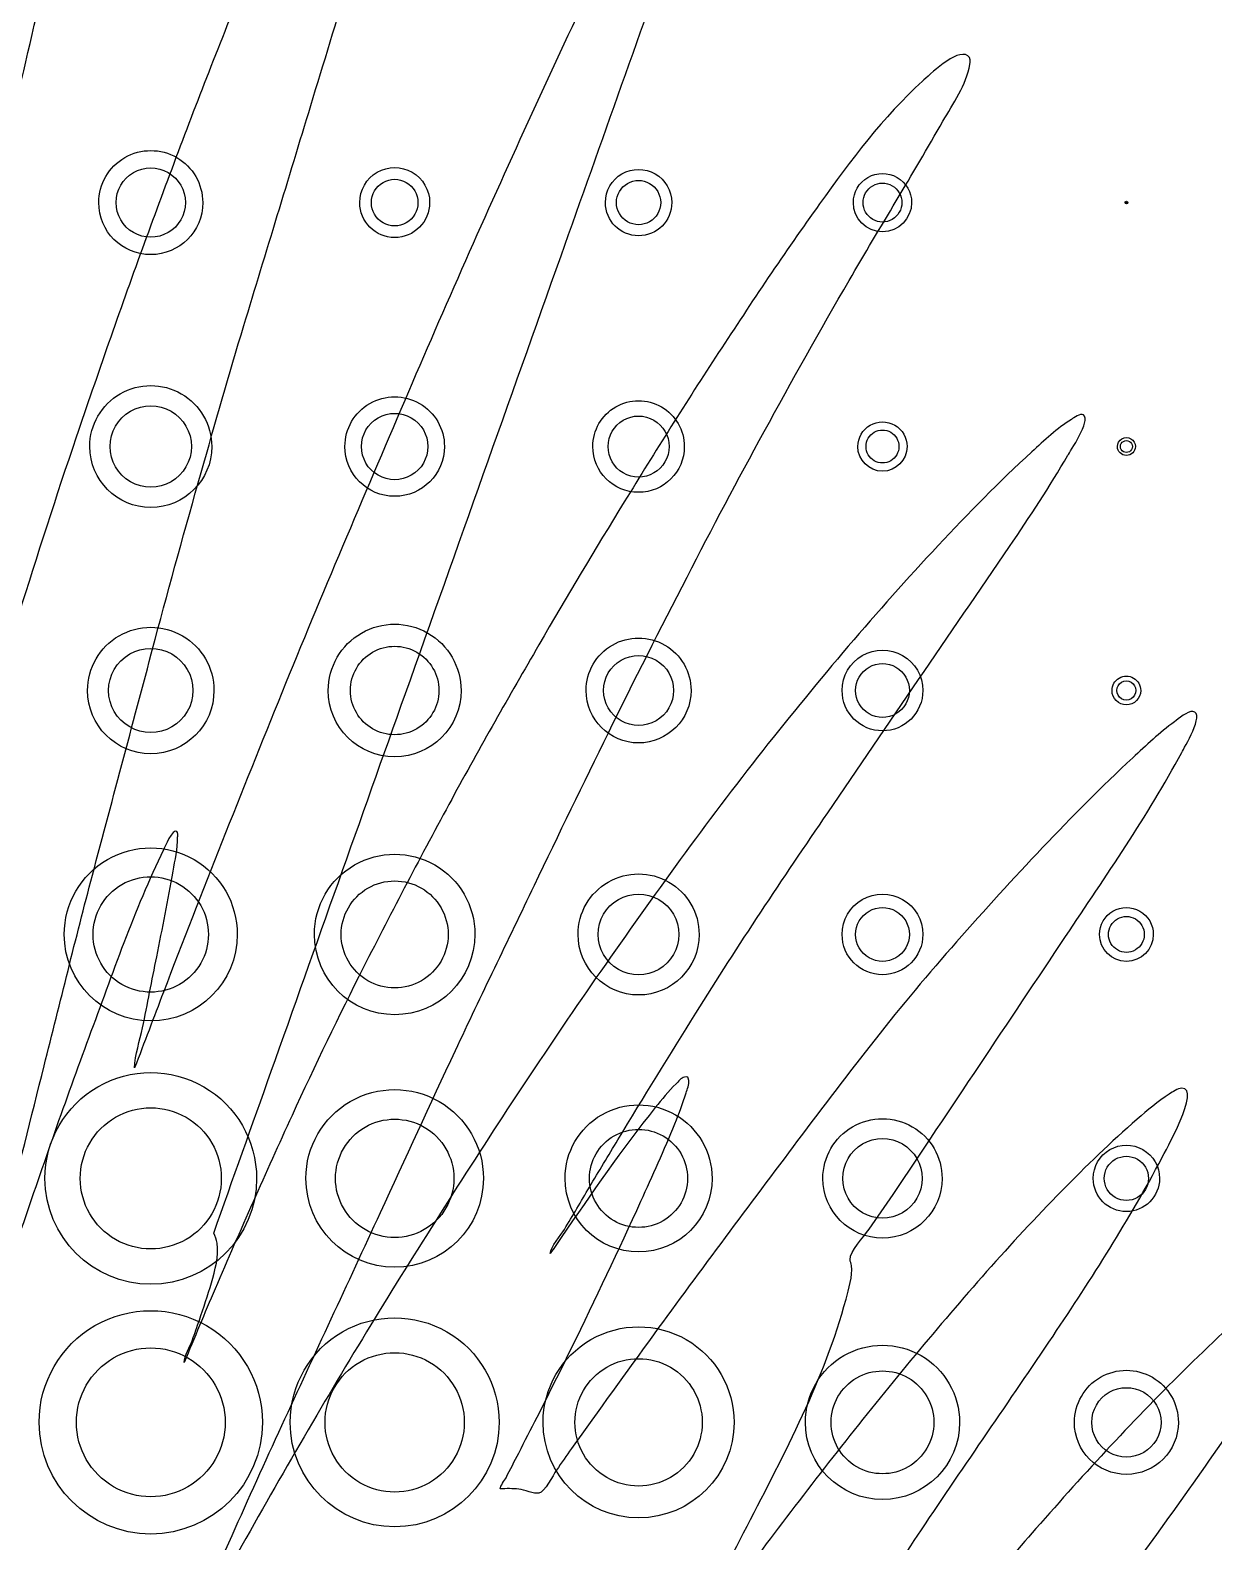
# Model space of a CAD drawing. Extents: x 9 to 391, y 39 to 560.
# Drawn here: x 249.5 to 327.1, y 384.2 to 483.3 of the extents above; entities that cross this region are included whole.
import ezdxf

# ---------------------------------------------------------------- set-up
doc = ezdxf.new("R2010")
doc.units = 0
doc.layers.add('Capa_1', color=7, linetype='CONTINUOUS')
doc.layers.add('Capa_2', color=7, linetype='CONTINUOUS')

msp = doc.modelspace()

# ---------------------------------------------------------------- linework, layer by layer
at = {"layer": 'Capa_1', "color": 7}
msp.add_lwpolyline([(261.51045, 404.39084), (261.50993, 404.39135)], dxfattribs=at)
for points in [[(267.88017, 478.35113), (269.58164, 483.93911), (271.28219, 489.52618), (272.98366, 495.11415)], [(290.95308, 495.26181), (287.76755, 489.38678), (284.88927, 483.34482), (282.1183, 477.26527)], [(266.21546, 493.06257), (264.53327, 489.03734), (262.92994, 484.98004), (261.33212, 480.92089)], [(284.29673, 468.5004), (286.94845, 475.96113), (289.60016, 483.42278), (292.2528, 490.8835)], [(248.10289, 476.42244), (248.8119, 479.62776), (249.55578, 482.8239), (250.30241, 486.02096)], [(310.98503, 481.62656), (310.24117, 482.12823), (308.41862, 480.31417), (308.01411, 479.95192)], [(261.33212, 480.92089), (259.76824, 476.94703), (258.28508, 472.94199), (256.81659, 468.93145)], [(309.35053, 477.33081), (309.98251, 478.43777), (310.91075, 479.74923), (311.10704, 481.04146)], [(311.10704, 481.04146), (311.13824, 481.24504), (311.18044, 481.4945), (310.98503, 481.62656)], [(308.01411, 479.95192), (305.4156, 477.62519), (303.29312, 474.72437), (301.26145, 471.9079)], [(263.48847, 463.924), (264.95237, 468.73336), (266.41626, 473.54178), (267.88017, 478.35113)], [(282.1183, 477.26527), (279.35927, 471.2114), (276.6516, 465.13092), (274.043, 459.01011)], [(303.19683, 466.89129), (305.23492, 470.37816), (307.34913, 473.82283), (309.35053, 477.33081)], [(301.26145, 471.9079), (298.96195, 468.71909), (296.78902, 465.44317), (294.63721, 462.15347)], [(256.81659, 468.93145), (255.31784, 464.83929), (253.89704, 460.72053), (252.49093, 456.59534)], [(274.09436, 439.79656), (277.49546, 449.3648), (280.89563, 458.93215), (284.29673, 468.5004)], [(297.62097, 456.96811), (299.44718, 460.29264), (301.28256, 463.61627), (303.19683, 466.89129)], [(260.69275, 454.29155), (261.60356, 457.50787), (262.51528, 460.72602), (263.48847, 463.924)], [(294.63721, 462.15347), (292.5239, 458.92339), (290.46929, 455.65479), (288.44955, 452.36695)], [(274.043, 459.01011), (271.32615, 452.63524), (268.58363, 446.26771), (265.98235, 439.84424)], [(317.53775, 455.41452), (317.6735, 455.64929), (319.08236, 457.71005), (318.56597, 458.06222)], [(318.56597, 458.06222), (318.36693, 458.19796), (317.92666, 457.86779), (317.77714, 457.77425)], [(317.77714, 457.77425), (316.83423, 457.18271), (315.99863, 456.39216), (315.17955, 455.64379)], [(252.49093, 456.59534), (251.17286, 452.72787), (249.93276, 448.83654), (248.70459, 444.93973)], [(292.56151, 447.42828), (294.20611, 450.62901), (295.88833, 453.81414), (297.62097, 456.96811)], [(315.17955, 455.64379), (313.04056, 453.69033), (311.01715, 451.60483), (309.03409, 449.49362)], [(313.71014, 449.42576), (315.04471, 451.38013), (316.35178, 453.36659), (317.53775, 455.41452)], [(257.67413, 443.35312), (258.6464, 447.00782), (259.66178, 450.65243), (260.69275, 454.29155)], [(288.44955, 452.36695), (286.54355, 449.26526), (284.66323, 446.14156), (282.84435, 442.98852)], [(309.03409, 449.49362), (304.99277, 445.19052), (301.18808, 440.67831), (297.52925, 436.04781)], [(301.79713, 431.97673), (305.76783, 437.79307), (309.73944, 443.60942), (313.71014, 449.42576)], [(287.40667, 437.21988), (289.08337, 440.64255), (290.8197, 444.0377), (292.56151, 447.42828)], [(253.55576, 427.87406), (254.92427, 433.03467), (256.30104, 438.19344), (257.67413, 443.35312)], [(282.84435, 442.98852), (280.90532, 439.62731), (278.97455, 436.26149), (277.12357, 432.85074)], [(265.98235, 439.84424), (263.33981, 433.31896), (260.72111, 426.78636), (258.21616, 420.20607)], [(265.28525, 415.01337), (268.22131, 423.27474), (271.1583, 431.53609), (274.09436, 439.79656)], [(325.75064, 438.61299), (325.38466, 438.66069), (324.79397, 438.12601), (324.53623, 437.93524)], [(325.01502, 435.92768), (325.15903, 436.19455), (326.56148, 438.5066), (325.75064, 438.61299)], [(282.5481, 427.21508), (284.14684, 430.56071), (285.77584, 433.88982), (287.40667, 437.21988)], [(324.53623, 437.93524), (323.56948, 437.22173), (322.67609, 436.4), (321.79921, 435.5801)], [(297.52925, 436.04781), (293.81996, 431.35218), (290.33356, 426.48964), (286.90404, 421.58858)], [(321.79921, 435.5801), (317.73311, 431.77957), (313.93945, 427.67731), (310.24943, 423.51546)], [(317.39925, 423.85663), (320.03538, 427.80021), (322.76505, 431.74655), (325.01502, 435.92768)], [(277.12357, 432.85074), (275.14602, 429.20613), (273.22075, 425.53859), (271.34409, 421.84079)], [(293.14122, 418.82991), (295.91492, 423.28158), (298.83997, 427.64521), (301.79713, 431.97673)], [(259.1041, 430.75197), (258.81424, 430.96198), (258.28685, 429.67252), (258.22172, 429.54046)], [(258.84721, 428.13085), (258.97378, 428.85354), (259.15907, 429.62392), (259.1453, 430.36219)], [(259.1453, 430.36219), (259.14439, 430.42269), (259.1773, 430.69877), (259.1041, 430.75197)], [(258.22172, 429.54046), (256.28636, 425.58494), (254.8518, 421.35338), (253.31912, 417.23095)], [(250.39038, 415.36921), (251.44337, 419.53658), (252.45324, 423.71863), (253.55576, 427.87406)], [(257.77405, 422.5328), (258.14461, 424.39636), (258.51884, 426.25901), (258.84721, 428.13085)], [(277.3694, 416.37569), (279.06903, 420.00105), (280.82187, 423.60257), (282.5481, 427.21508)], [(310.24943, 423.51546), (306.54839, 419.34075), (303.16105, 414.93033), (299.81683, 410.46949)], [(306.08518, 406.93402), (309.85685, 412.57518), (313.62759, 418.21635), (317.39925, 423.85663)], [(256.84764, 417.86835), (257.15675, 419.42285), (257.46493, 420.97737), (257.77405, 422.5328)], [(271.34409, 421.84079), (269.71692, 418.63363), (268.14754, 415.38887), (266.64969, 412.11937)], [(286.90404, 421.58858), (283.54513, 416.7884), (280.32747, 411.88275), (277.1722, 406.94591)], [(258.21616, 420.20607), (257.58602, 418.54976), (256.95587, 416.89345), (256.32482, 415.23714)], [(288.03222, 410.52726), (289.71443, 413.30887), (291.42139, 416.07121), (293.14122, 418.82991)], [(256.32482, 415.23714), (256.32482, 416.07722), (256.68438, 417.04936), (256.84764, 417.86835)], [(253.31912, 417.23095), (251.77541, 413.07735), (250.3271, 408.8852), (248.89163, 404.69217)], [(272.45304, 405.75642), (274.09214, 409.29649), (275.7138, 412.84389), (277.3694, 416.37569)], [(247.85883, 405.18557), (248.68251, 408.58531), (249.53369, 411.97679), (250.39038, 415.36921)], [(261.50993, 404.39135), (262.76838, 407.93233), (264.02682, 411.47239), (265.28525, 415.01337)], [(292.39459, 414.63869), (292.19739, 414.60749), (291.9699, 414.31585), (291.83966, 414.1893)], [(292.67158, 414.41582), (292.62118, 414.65335), (292.64048, 414.67811), (292.39459, 414.63869)], [(292.50465, 413.60601), (292.56885, 413.8252), (292.72204, 414.1792), (292.67158, 414.41582)], [(291.83966, 414.1893), (291.3471, 413.71055), (290.91141, 413.16946), (290.48123, 412.6357)], [(291.76353, 411.57277), (292.03227, 412.24043), (292.30378, 412.91359), (292.50465, 413.60601)], [(324.20044, 413.51798), (323.44923, 413.04658), (322.76498, 412.45779), (322.09631, 411.87817)], [(323.70239, 409.3176), (323.89318, 409.68076), (326.32017, 413.96645), (325.01771, 413.90775)], [(325.01771, 413.90775), (324.73978, 413.89495), (324.42425, 413.65922), (324.20044, 413.51798)], [(290.48123, 412.6357), (288.28354, 409.91097), (286.29866, 407.00736), (284.31561, 404.12487)], [(266.64969, 412.11937), (264.92164, 408.34728), (263.24127, 404.55776), (261.60217, 400.74623)], [(289.53465, 406.4892), (290.29596, 408.17577), (291.07194, 409.85593), (291.76353, 411.57277)], [(322.09631, 411.87817), (320.37284, 410.3842), (318.73374, 408.78934), (317.13502, 407.16237)], [(286.16199, 407.41091), (286.78021, 408.45366), (287.40484, 409.49092), (288.03222, 410.52726)], [(299.81683, 410.46949), (296.64595, 406.2416), (293.4705, 402.0137), (290.36658, 397.73626)], [(316.57091, 397.65005), (319.10614, 401.4304), (321.57991, 405.28597), (323.70239, 409.3176)], [(277.1722, 406.94591), (274.11873, 402.1696), (271.13498, 397.34281), (268.26771, 392.45368)], [(284.51555, 404.63205), (285.06406, 405.55833), (285.61349, 406.48461), (286.16199, 407.41091)], [(285.01362, 396.91728), (286.56189, 400.08682), (288.08359, 403.2738), (289.53465, 406.4892)], [(304.50296, 404.65589), (305.0322, 405.41344), (305.57062, 406.16546), (306.08518, 406.93402)], [(317.13502, 407.16237), (313.76143, 403.7287), (310.60065, 400.09234), (307.52149, 396.39544)], [(265.98472, 391.7851), (268.14113, 396.44221), (270.29662, 401.09933), (272.45304, 405.75642)], [(283.59191, 403.07295), (283.59191, 403.47281), (284.31835, 404.29822), (284.51555, 404.63205)], [(303.25552, 402.65567), (303.23722, 403.20961), (304.14342, 404.14139), (304.50296, 404.65589)], [(261.36093, 401.14701), (261.59208, 401.95865), (261.8746, 402.88952), (261.72875, 403.74703)], [(261.72875, 403.74703), (261.69115, 403.97172), (261.6214, 404.18999), (261.51045, 404.39084)], [(284.31561, 404.12487), (284.07437, 403.77454), (283.83314, 403.42329), (283.59191, 403.07295)], [(303.34992, 402.27048), (303.33622, 402.3916), (303.25912, 402.54378), (303.25552, 402.65567)], [(302.99313, 400.06758), (303.17382, 400.74441), (303.42973, 401.55788), (303.34992, 402.27048)], [(261.60217, 400.74623), (260.91333, 399.14312), (260.25109, 397.52808), (259.57876, 395.91762)], [(260.57304, 398.69281), (260.85278, 399.50446), (261.12521, 400.32069), (261.36093, 401.14701)], [(330.74489, 400.53072), (328.90127, 399.01014), (327.1622, 397.35934), (325.45522, 395.68835)], [(296.4982, 385.17638), (298.95364, 389.93438), (301.60351, 394.86845), (302.99313, 400.06758)], [(260.11441, 397.39235), (260.26943, 397.82522), (260.42261, 398.2581), (260.57304, 398.69281)], [(290.36658, 397.73626), (288.56514, 395.25364), (286.76003, 392.77285), (284.98701, 390.27004)], [(307.94343, 384.94252), (310.78592, 389.20069), (313.71924, 393.39832), (316.57091, 397.65005)], [(259.57876, 395.91762), (259.57876, 396.35967), (259.964, 396.97139), (260.11441, 397.39235)], [(282.72971, 392.3317), (283.5011, 393.85503), (284.26332, 395.38387), (285.01362, 396.91728)], [(323.37219, 384.62887), (326.23579, 388.60455), (329.07829, 392.61327), (331.63462, 396.79531)], [(307.52149, 396.39544), (304.43593, 392.69031), (301.46042, 388.89621), (298.54821, 385.05441)], [(325.45522, 395.68835), (321.96882, 392.27577), (318.66587, 388.68802), (315.45097, 385.02047)], [(268.26771, 392.45368), (265.3133, 387.41597), (262.41393, 382.33607), (259.70351, 377.16263)], [(262.71845, 384.57749), (263.79987, 386.984), (264.87671, 389.39143), (265.98472, 391.7851)], [(281.51988, 389.97838), (281.92345, 390.76252), (282.33163, 391.54481), (282.72971, 392.3317)], [(280.68795, 388.36151), (280.96496, 388.90078), (281.24195, 389.44004), (281.51988, 389.97838)], [(284.98701, 390.27004), (284.65681, 389.80323), (284.33121, 389.33366), (284.00375, 388.86411)], [(284.00375, 388.86411), (283.7616, 388.51652), (283.23143, 387.41781), (282.84436, 387.34444)], [(280.30913, 387.62508), (280.30913, 387.82226), (280.5999, 388.19094), (280.68795, 388.36151)], [(281.53638, 387.60858), (281.12914, 387.65078), (280.71823, 387.65528), (280.30913, 387.62508)], [(282.84436, 387.34444), (282.52149, 387.28294), (281.8886, 387.57189), (281.53638, 387.60858)], [(298.54821, 385.05441), (295.75157, 381.36486), (293.03932, 377.6001), (290.47107, 373.74821)], [(292.78066, 378.26043), (294.05837, 380.54404), (295.29847, 382.85058), (296.4982, 385.17638)], [(300.53127, 373.5382), (302.96378, 377.36348), (305.42654, 381.17226), (307.94343, 384.94252)], [(315.45097, 385.02047), (312.86804, 382.07379), (310.39795, 379.03355), (307.90673, 376.00982)], [(259.25407, 376.87099), (260.40886, 379.43982), (261.56366, 382.00866), (262.71845, 384.57749)], [(315.73715, 374.37278), (318.33292, 377.75234), (320.8819, 381.17042), (323.37219, 384.62887)]]:
    msp.add_open_spline(points, degree=3, dxfattribs=at)
at = {"layer": 'Capa_2', "color": 5}
for points in [[(259.658538, 471.990905)], [(274.913439, 471.990905)], [(290.835007, 471.990906)], [(306.658533, 471.990905)], [(321.442852, 471.990905)], [(260.050698, 455.990905)], [(275.560496, 455.990906)], [(291.384031, 455.990906)], [(306.462458, 455.990906)], [(321.77618, 455.990905)], [(260.148732, 439.990903)], [(276.285984, 439.990905)], [(291.678149, 439.990904)], [(307.148735, 439.990902)], [(322.011476, 439.990909)], [(261.168338, 423.990901)], [(276.893831, 423.990907)], [(292.031089, 423.990908)], [(307.148735, 423.990902)], [(322.5605, 423.990908)], [(262.01148, 407.990902)], [(277.266381, 407.990909)], [(292.599713, 407.990905)], [(307.991868, 407.990903)], [(322.835007, 407.990903)], [(262.266377, 391.990909)], [(277.952659, 391.99091)], [(293.560499, 391.990911)], [(308.756576, 391.990904)], [(323.658538, 391.990906)]]:
    msp.add_lwpolyline(points, close=True, dxfattribs=at)
at = {"layer": 'Capa_2', "color": 7}
for points in [[(260.795793, 471.990905)], [(275.678145, 471.990905)], [(291.560497, 471.990906)], [(307.295788, 471.990905)], [(321.472263, 471.990905)], [(261.384032, 455.990905)], [(276.648731, 455.990906)], [(292.384031, 455.990906)], [(307.001673, 455.990906)], [(321.972259, 455.990905)], [(261.531085, 439.990903)], [(277.736965, 439.990905)], [(292.825208, 439.990904)], [(308.031088, 439.990902)], [(322.325202, 439.990909)], [(263.060495, 423.990901)], [(278.648733, 423.990907)], [(293.354619, 423.990908)], [(308.031088, 423.990902)], [(323.148735, 423.990908)], [(264.325206, 407.990902)], [(279.207557, 407.990909)], [(294.207556, 407.990905)], [(309.29579, 407.990903)], [(323.560497, 407.990903)], [(264.707553, 391.990909)], [(280.236972, 391.99091)], [(295.648734, 391.990911)], [(310.442851, 391.990904)], [(324.795793, 391.990906)]]:
    msp.add_lwpolyline(points, close=True, dxfattribs=at)
for points in [[(253.972264, 471.990905), (253.972264, 473.209811), (254.622543, 474.336127), (255.678146, 474.94558)], [(255.678146, 474.94558), (256.73375, 475.555033), (258.034307, 475.555033), (259.089911, 474.94558)], [(259.089911, 474.94558), (260.145514, 474.336127), (260.795793, 473.209811), (260.795793, 471.990905)], [(271.08991, 471.990905), (271.08991, 472.810515), (271.527166, 473.567865), (272.236969, 473.977669)], [(272.236969, 473.977669), (272.946771, 474.387474), (273.821284, 474.387474), (274.531086, 473.977669)], [(274.531086, 473.977669), (275.240889, 473.567865), (275.678145, 472.810515), (275.678145, 471.990905)], [(287.207556, 471.990906), (287.207556, 472.768484), (287.622389, 473.486995), (288.295792, 473.875784)], [(288.295792, 473.875784), (288.969194, 474.264573), (289.79886, 474.264573), (290.472262, 473.875784)], [(290.472262, 473.875784), (291.145664, 473.486995), (291.560497, 472.768484), (291.560497, 471.990906)], [(304.428141, 473.646542), (305.019643, 473.988046), (305.748403, 473.988046), (306.339905, 473.646542)], [(303.472258, 471.990905), (303.472258, 472.673913), (303.836639, 473.305038), (304.428141, 473.646542)], [(306.339905, 473.646542), (306.931407, 473.305038), (307.295788, 472.673913), (307.295788, 471.990905)], [(257.384029, 468.579141), (255.499763, 468.579141), (253.972264, 470.10664), (253.972264, 471.990905)], [(260.795793, 471.990905), (260.795793, 470.10664), (259.268294, 468.579141), (257.384029, 468.579141)], [(273.384027, 469.696788), (272.117021, 469.696788), (271.08991, 470.723899), (271.08991, 471.990905)], [(275.678145, 471.990905), (275.678145, 470.723899), (274.651034, 469.696788), (273.384027, 469.696788)], [(289.384027, 469.814435), (288.181995, 469.814435), (287.207556, 470.788874), (287.207556, 471.990906)], [(291.560497, 471.990906), (291.560497, 470.788874), (290.586058, 469.814435), (289.384027, 469.814435)], [(305.384023, 470.079141), (304.328185, 470.079141), (303.472258, 470.935067), (303.472258, 471.990905)], [(307.295788, 471.990905), (307.295788, 470.935067), (306.439862, 470.079141), (305.384023, 470.079141)], [(321.295793, 471.990905), (321.295793, 472.022429), (321.31261, 472.051558), (321.33991, 472.067319)], [(321.384028, 471.90267), (321.335297, 471.90267), (321.295793, 471.942174), (321.295793, 471.990905)], [(321.33991, 472.067319), (321.367211, 472.083081), (321.400846, 472.083081), (321.428146, 472.067319)], [(321.472263, 471.990905), (321.472263, 471.942174), (321.432759, 471.90267), (321.384028, 471.90267)], [(321.428146, 472.067319), (321.455446, 472.051558), (321.472263, 472.022429), (321.472263, 471.990905)], [(255.384032, 459.455007), (256.621636, 460.169538), (258.146428, 460.169538), (259.384032, 459.455007)], [(253.384032, 455.990905), (253.384032, 457.419968), (254.146428, 458.740476), (255.384032, 459.455007)], [(259.384032, 459.455007), (260.621636, 458.740476), (261.384032, 457.419968), (261.384032, 455.990905)], [(271.751673, 458.818224), (272.761776, 459.401407), (274.006275, 459.401407), (275.016378, 458.818224)], [(287.884032, 458.588982), (288.812235, 459.12488), (289.955828, 459.12488), (290.884031, 458.588982)], [(270.11932, 455.990906), (270.11932, 457.157273), (270.741569, 458.23504), (271.751673, 458.818224)], [(275.016378, 458.818224), (276.026482, 458.23504), (276.648731, 457.157273), (276.648731, 455.990906)], [(286.384032, 455.990906), (286.384032, 457.062702), (286.955828, 458.053083), (287.884032, 458.588982)], [(290.884031, 458.588982), (291.812235, 458.053083), (292.384031, 457.062702), (292.384031, 455.990906)], [(303.766379, 455.990906), (303.766379, 456.568835), (304.074701, 457.102864), (304.575203, 457.391829)], [(304.575203, 457.391829), (305.075705, 457.680794), (305.692348, 457.680794), (306.19285, 457.391829)], [(306.19285, 457.391829), (306.693352, 457.102864), (307.001673, 456.568835), (307.001673, 455.990906)], [(320.795788, 455.990905), (320.795788, 456.201062), (320.907905, 456.395254), (321.089906, 456.500332)], [(321.089906, 456.500332), (321.271906, 456.60541), (321.49614, 456.60541), (321.678141, 456.500332)], [(321.678141, 456.500332), (321.860142, 456.395254), (321.972259, 456.201062), (321.972259, 455.990905)], [(257.384032, 451.990906), (255.174893, 451.990906), (253.384032, 453.781767), (253.384032, 455.990905)], [(261.384032, 455.990906), (261.384032, 453.781767), (259.593171, 451.990906), (257.384032, 451.990906)], [(273.384025, 452.7262), (271.580978, 452.7262), (270.11932, 454.187859), (270.11932, 455.990906)], [(276.648731, 455.990906), (276.648731, 454.187859), (275.187073, 452.7262), (273.384025, 452.7262)], [(289.384032, 452.990906), (287.727177, 452.990906), (286.384032, 454.334051), (286.384032, 455.990906)], [(292.384031, 455.990906), (292.384031, 454.334051), (291.040886, 452.990906), (289.384032, 452.990906)], [(305.384026, 454.373259), (304.490625, 454.373259), (303.766379, 455.097504), (303.766379, 455.990906)], [(307.001673, 455.990906), (307.001673, 455.097504), (306.277428, 454.373259), (305.384026, 454.373259)], [(321.384023, 455.40267), (321.05915, 455.40267), (320.795788, 455.666032), (320.795788, 455.990905)], [(321.972259, 455.990905), (321.972259, 455.666032), (321.708897, 455.40267), (321.384023, 455.40267)], [(255.310497, 443.582361), (256.593601, 444.323162), (258.174451, 444.323162), (259.457556, 443.582361)], [(271.207553, 443.760662), (272.554358, 444.53824), (274.21369, 444.53824), (275.560494, 443.760662)], [(253.236967, 439.990903), (253.236967, 441.472504), (254.027392, 442.841561), (255.310497, 443.582361)], [(259.457556, 443.582361), (260.74066, 442.841561), (261.531085, 441.472504), (261.531085, 439.990903)], [(269.031083, 439.990905), (269.031083, 441.546061), (269.860749, 442.983084), (271.207553, 443.760662)], [(275.560494, 443.760662), (276.907299, 442.983084), (277.736965, 441.546061), (277.736965, 439.990905)], [(287.663443, 442.97105), (288.728147, 443.585757), (290.039916, 443.585757), (291.104619, 442.97105)], [(285.942855, 439.990904), (285.942855, 441.220317), (286.59874, 442.356343), (287.663443, 442.97105)], [(291.104619, 442.97105), (292.169323, 442.356343), (292.825208, 441.220317), (292.825208, 439.990904)], [(302.736971, 439.990902), (302.736971, 440.936605), (303.241497, 441.810471), (304.0605, 442.283322)], [(304.0605, 442.283322), (304.879503, 442.756174), (305.888556, 442.756174), (306.707559, 442.283322)], [(306.707559, 442.283322), (307.526562, 441.810471), (308.031088, 440.936605), (308.031088, 439.990902)], [(320.442849, 439.990909), (320.442849, 440.327159), (320.622236, 440.637867), (320.913437, 440.805992)], [(320.913437, 440.805992), (321.204638, 440.974117), (321.563412, 440.974117), (321.854613, 440.805992)], [(321.854613, 440.805992), (322.145814, 440.637867), (322.325202, 440.327159), (322.325202, 439.990909)], [(257.384026, 435.843844), (255.093669, 435.843844), (253.236967, 437.700545), (253.236967, 439.990903)], [(261.531085, 439.990903), (261.531085, 437.700546), (259.674384, 435.843844), (257.384026, 435.843844)], [(273.384024, 435.637964), (270.979961, 435.637964), (269.031083, 437.586842), (269.031083, 439.990905)], [(277.736965, 439.990905), (277.736965, 437.586842), (275.788087, 435.637964), (273.384024, 435.637964)], [(289.384031, 436.549727), (287.483522, 436.549727), (285.942855, 438.090394), (285.942855, 439.990904)], [(292.825208, 439.990904), (292.825208, 438.090394), (291.28454, 436.549727), (289.384031, 436.549727)], [(305.38403, 437.343843), (303.922099, 437.343843), (302.736971, 438.528972), (302.736971, 439.990902)], [(308.031088, 439.990902), (308.031088, 438.528972), (306.84596, 437.343843), (305.38403, 437.343843)], [(321.384025, 439.049733), (320.864228, 439.049733), (320.442849, 439.471112), (320.442849, 439.990909)], [(322.325202, 439.990909), (322.325202, 439.471112), (321.903823, 439.049733), (321.384025, 439.049733)], [(254.545789, 428.906869), (256.302095, 429.920873), (258.465954, 429.920873), (260.22226, 428.906869)], [(270.751674, 428.550276), (272.38058, 429.490725), (274.387475, 429.490725), (276.01638, 428.550276)], [(251.707554, 423.990901), (251.707554, 426.018909), (252.789483, 427.892865), (254.545789, 428.906869)], [(260.22226, 428.906869), (261.978566, 427.892865), (263.060495, 426.018909), (263.060495, 423.990901)], [(268.119321, 423.990907), (268.119321, 425.871805), (269.122769, 427.609827), (270.751674, 428.550276)], [(276.01638, 428.550276), (277.645286, 427.609827), (278.648733, 425.871805), (278.648733, 423.990907)], [(285.413442, 423.990908), (285.413442, 425.409463), (286.170232, 426.720261), (287.398736, 427.429539)], [(287.398736, 427.429539), (288.62724, 428.138816), (290.14082, 428.138816), (291.369324, 427.429539)], [(291.369324, 427.429539), (292.597829, 426.720261), (293.354619, 425.409463), (293.354619, 423.990908)], [(304.0605, 426.283322), (304.879503, 426.756174), (305.888556, 426.756174), (306.707559, 426.283322)], [(302.736971, 423.990902), (302.736971, 424.936605), (303.241497, 425.810471), (304.0605, 426.283322)], [(306.707559, 426.283322), (307.526562, 425.810471), (308.031088, 424.936605), (308.031088, 423.990902)], [(319.619324, 423.990908), (319.619324, 424.621377), (319.955675, 425.203954), (320.501677, 425.519188)], [(320.501677, 425.519188), (321.047679, 425.834422), (321.720381, 425.834422), (322.266382, 425.519188)], [(322.266382, 425.519188), (322.812384, 425.203954), (323.148735, 424.621377), (323.148735, 423.990908)], [(257.384025, 418.314431), (254.248996, 418.314431), (251.707554, 420.855873), (251.707554, 423.990901)], [(263.060495, 423.990901), (263.060495, 420.855873), (260.519053, 418.314431), (257.384025, 418.314431)], [(273.384027, 418.726201), (270.476411, 418.726201), (268.119321, 421.08329), (268.119321, 423.990907)], [(278.648733, 423.990907), (278.648733, 421.08329), (276.291644, 418.726201), (273.384027, 418.726201)], [(289.38403, 420.02032), (287.191135, 420.02032), (285.413442, 421.798013), (285.413442, 423.990908)], [(293.354619, 423.990908), (293.354619, 421.798013), (291.576926, 420.02032), (289.38403, 420.02032)], [(305.38403, 421.343843), (303.922099, 421.343843), (302.736971, 422.528972), (302.736971, 423.990902)], [(308.031088, 423.990902), (308.031088, 422.528972), (306.84596, 421.343843), (305.38403, 421.343843)], [(321.38403, 422.226202), (320.40941, 422.226202), (319.619324, 423.016288), (319.619324, 423.990908)], [(323.148735, 423.990908), (323.148735, 423.016288), (322.35865, 422.226202), (321.38403, 422.226202)], [(253.913441, 414.002137), (256.061048, 415.242059), (258.70701, 415.242059), (260.854617, 414.002137)], [(250.442853, 407.990902), (250.442853, 410.470746), (251.765833, 412.762216), (253.913441, 414.002137)], [(260.854617, 414.002137), (263.002225, 412.762216), (264.325206, 410.470746), (264.325206, 407.990902)], [(270.472263, 413.034233), (272.274069, 414.074506), (274.493986, 414.074506), (276.295793, 413.034233)], [(267.560498, 407.990909), (267.560498, 410.071455), (268.670457, 411.99396), (270.472263, 413.034233)], [(276.295793, 413.034233), (278.097599, 411.99396), (279.207557, 410.071455), (279.207557, 407.990909)], [(286.972262, 412.168203), (288.464667, 413.029844), (290.303386, 413.029844), (291.795791, 412.168203)], [(284.560497, 407.990905), (284.560497, 409.714186), (285.479857, 411.306563), (286.972262, 412.168203)], [(291.795791, 412.168203), (293.288196, 411.306563), (294.207556, 409.714186), (294.207556, 407.990905)], [(303.428143, 411.378591), (304.638447, 412.077361), (306.129603, 412.077361), (307.339907, 411.378591)], [(301.47226, 407.990903), (301.47226, 409.388442), (302.217838, 410.679822), (303.428143, 411.378591)], [(307.339907, 411.378591), (308.550212, 410.679822), (309.29579, 409.388442), (309.29579, 407.990903)], [(319.207556, 407.990903), (319.207556, 408.768481), (319.622389, 409.486992), (320.295792, 409.875781)], [(320.295792, 409.875781), (320.969194, 410.26457), (321.79886, 410.26457), (322.472262, 409.875781)], [(322.472262, 409.875781), (323.145664, 409.486992), (323.560497, 408.768481), (323.560497, 407.990903)], [(257.384029, 401.049726), (253.550523, 401.049726), (250.442853, 404.157396), (250.442853, 407.990902)], [(264.325206, 407.990902), (264.325206, 404.157396), (261.217535, 401.049726), (257.384029, 401.049726)], [(273.384028, 402.167379), (270.167781, 402.167379), (267.560498, 404.774662), (267.560498, 407.990909)], [(279.207557, 407.990909), (279.207557, 404.774662), (276.600274, 402.167379), (273.384028, 402.167379)], [(289.384026, 403.167375), (286.720065, 403.167375), (284.560497, 405.326943), (284.560497, 407.990905)], [(294.207556, 407.990905), (294.207556, 405.326943), (292.047988, 403.167375), (289.384026, 403.167375)], [(305.384025, 404.079138), (303.223617, 404.079138), (301.47226, 405.830495), (301.47226, 407.990903)], [(309.29579, 407.990903), (309.29579, 405.830495), (307.544433, 404.079138), (305.384025, 404.079138)], [(321.384027, 405.814432), (320.181995, 405.814432), (319.207556, 406.788871), (319.207556, 407.990903)], [(323.560497, 407.990903), (323.560497, 406.788871), (322.586058, 405.814432), (321.384027, 405.814432)], [(253.722259, 398.333272), (255.988167, 399.641494), (258.77988, 399.641494), (261.045788, 398.333272)], [(269.957561, 397.925731), (272.077868, 399.149891), (274.690194, 399.149891), (276.810502, 397.925731)], [(286.251675, 397.416305), (288.189982, 398.535387), (290.578074, 398.535387), (292.516381, 397.416305)], [(250.060494, 391.990909), (250.060494, 394.607354), (251.456351, 397.025049), (253.722259, 398.333272)], [(261.045788, 398.333272), (263.311696, 397.025049), (264.707553, 394.607354), (264.707553, 391.990909)], [(266.53109, 391.99091), (266.53109, 394.43923), (267.837253, 396.701571), (269.957561, 397.925731)], [(276.810502, 397.925731), (278.930809, 396.701571), (280.236972, 394.43923), (280.236972, 391.99091)], [(283.119322, 391.990911), (283.119322, 394.229074), (284.313368, 396.297223), (286.251675, 397.416305)], [(292.516381, 397.416305), (294.454688, 396.297223), (295.648734, 394.229074), (295.648734, 391.990911)], [(302.854616, 396.371974), (304.419821, 397.275645), (306.348234, 397.275645), (307.913439, 396.371974)], [(300.325204, 391.990904), (300.325204, 393.798248), (301.289411, 395.468302), (302.854616, 396.371974)], [(307.913439, 396.371974), (309.478645, 395.468302), (310.442851, 393.798248), (310.442851, 391.990904)], [(319.678146, 394.945581), (320.73375, 395.555034), (322.034307, 395.555034), (323.089911, 394.945581)], [(317.972264, 391.990906), (317.972264, 393.209812), (318.622543, 394.336128), (319.678146, 394.945581)], [(323.089911, 394.945581), (324.145514, 394.336128), (324.795793, 393.209812), (324.795793, 391.990906)], [(257.384024, 384.66738), (253.33935, 384.66738), (250.060494, 387.946236), (250.060494, 391.990909)], [(264.707553, 391.990909), (264.707553, 387.946236), (261.428697, 384.66738), (257.384024, 384.66738)], [(273.384031, 385.137969), (269.599256, 385.137969), (266.53109, 388.206135), (266.53109, 391.99091)], [(280.236972, 391.99091), (280.236972, 388.206135), (277.168806, 385.137969), (273.384031, 385.137969)], [(289.384028, 385.726205), (285.924126, 385.726205), (283.119322, 388.531009), (283.119322, 391.990911)], [(295.648734, 391.990911), (295.648734, 388.531009), (292.843929, 385.726205), (289.384028, 385.726205)], [(305.384028, 386.932081), (302.590117, 386.932081), (300.325204, 389.196993), (300.325204, 391.990904)], [(310.442851, 391.990904), (310.442851, 389.196993), (308.177939, 386.932081), (305.384028, 386.932081)], [(321.384029, 388.579142), (319.499763, 388.579142), (317.972264, 390.106641), (317.972264, 391.990906)], [(324.795793, 391.990906), (324.795793, 390.106641), (323.268294, 388.579142), (321.384029, 388.579142)]]:
    msp.add_open_spline(points, degree=3, dxfattribs=at)
at = {"layer": 'Capa_2', "color": 5}
for points in [[(255.109519, 471.990905), (255.109519, 472.803509), (255.543038, 473.554386), (256.246774, 473.960688)], [(256.246774, 473.960688), (256.95051, 474.36699), (257.817548, 474.36699), (258.521283, 473.960688)], [(258.521283, 473.960688), (259.225019, 473.554386), (259.658538, 472.803509), (259.658538, 471.990905)], [(271.854616, 471.990905), (271.854616, 472.537312), (272.14612, 473.042212), (272.619322, 473.315415)], [(272.619322, 473.315415), (273.092523, 473.588618), (273.675532, 473.588618), (274.148733, 473.315415)], [(274.148733, 473.315415), (274.621935, 473.042212), (274.913439, 472.537312), (274.913439, 471.990905)], [(287.933047, 471.990906), (287.933047, 472.509291), (288.209602, 472.988299), (288.658537, 473.247491)], [(288.658537, 473.247491), (289.107472, 473.506684), (289.660582, 473.506684), (290.109517, 473.247491)], [(290.109517, 473.247491), (290.558452, 472.988299), (290.835007, 472.509291), (290.835007, 471.990906)], [(304.109513, 471.990905), (304.109513, 472.446244), (304.352433, 472.866994), (304.746768, 473.094663)], [(304.746768, 473.094663), (305.141103, 473.322332), (305.626943, 473.322332), (306.021278, 473.094663)], [(306.021278, 473.094663), (306.415613, 472.866994), (306.658533, 472.446244), (306.658533, 471.990905)], [(256.246774, 470.021122), (255.543038, 470.427424), (255.109519, 471.178301), (255.109519, 471.990905)], [(259.658538, 471.990905), (259.658538, 471.178301), (259.225019, 470.427424), (258.521283, 470.021122)], [(272.619322, 470.666396), (272.14612, 470.939599), (271.854616, 471.444499), (271.854616, 471.990905)], [(274.913439, 471.990905), (274.913439, 471.444499), (274.621935, 470.939599), (274.148733, 470.666396)], [(288.658537, 470.73432), (288.209602, 470.993512), (287.933047, 471.47252), (287.933047, 471.990906)], [(290.835007, 471.990906), (290.835007, 471.47252), (290.558452, 470.993512), (290.109517, 470.73432)], [(304.746768, 470.887148), (304.352433, 471.114817), (304.109513, 471.535567), (304.109513, 471.990905)], [(306.658533, 471.990905), (306.658533, 471.535567), (306.415613, 471.114817), (306.021278, 470.887148)], [(321.325205, 471.990905), (321.325205, 472.011921), (321.336416, 472.03134), (321.354616, 472.041848)], [(321.354616, 471.939963), (321.336416, 471.950471), (321.325205, 471.96989), (321.325205, 471.990905)], [(321.354616, 472.041848), (321.372816, 472.052356), (321.39524, 472.052356), (321.41344, 472.041848)], [(321.41344, 471.939963), (321.39524, 471.929455), (321.372816, 471.929455), (321.354616, 471.939963)], [(321.41344, 472.041848), (321.43164, 472.03134), (321.442852, 472.011921), (321.442852, 471.990905)], [(321.442852, 471.990905), (321.442852, 471.96989), (321.43164, 471.950471), (321.41344, 471.939963)], [(258.521283, 470.021122), (257.817548, 469.61482), (256.95051, 469.61482), (256.246774, 470.021122)], [(274.148733, 470.666396), (273.675532, 470.393193), (273.092523, 470.393193), (272.619322, 470.666396)], [(290.109517, 470.73432), (289.660582, 470.475127), (289.107472, 470.475127), (288.658537, 470.73432)], [(306.021278, 470.887148), (305.626943, 470.659478), (305.141103, 470.659478), (304.746768, 470.887148)], [(254.717365, 455.990905), (254.717365, 456.943614), (255.225629, 457.823952), (256.050699, 458.300306)], [(256.050699, 458.300306), (256.875768, 458.77666), (257.892296, 458.77666), (258.717365, 458.300306)], [(258.717365, 458.300306), (259.542435, 457.823952), (260.050698, 456.943614), (260.050698, 455.990905)], [(272.29579, 457.875784), (272.969192, 458.264573), (273.798858, 458.264573), (274.472261, 457.875784)], [(288.384032, 457.722956), (289.002834, 458.080222), (289.765229, 458.080222), (290.384031, 457.722956)], [(271.207555, 455.990906), (271.207555, 456.768484), (271.622388, 457.486995), (272.29579, 457.875784)], [(274.472261, 457.875784), (275.145663, 457.486995), (275.560496, 456.768484), (275.560496, 455.990906)], [(287.384032, 455.990906), (287.384032, 456.705437), (287.765229, 457.365691), (288.384032, 457.722956)], [(290.384031, 457.722956), (291.002834, 457.365691), (291.384031, 456.705437), (291.384031, 455.990906)], [(304.844811, 456.924855), (305.178478, 457.117498), (305.589574, 457.117498), (305.923242, 456.924855)], [(304.305595, 455.990906), (304.305595, 456.376192), (304.511143, 456.732211), (304.844811, 456.924855)], [(305.923242, 456.924855), (306.25691, 456.732211), (306.462458, 456.376192), (306.462458, 455.990906)], [(320.991866, 455.990905), (320.991866, 456.131009), (321.066611, 456.260471), (321.187945, 456.330523)], [(321.187945, 456.330523), (321.309279, 456.400575), (321.458768, 456.400575), (321.580102, 456.330523)], [(321.580102, 456.330523), (321.701435, 456.260471), (321.77618, 456.131009), (321.77618, 455.990905)], [(256.050699, 453.681505), (255.225629, 454.157859), (254.717365, 455.038197), (254.717365, 455.990905)], [(260.050698, 455.990905), (260.050698, 455.038197), (259.542435, 454.157859), (258.717365, 453.681505)], [(272.29579, 454.106027), (271.622388, 454.494816), (271.207555, 455.213328), (271.207555, 455.990906)], [(275.560496, 455.990906), (275.560496, 455.213328), (275.145663, 454.494816), (274.472261, 454.106027)], [(288.384032, 454.258855), (287.765229, 454.61612), (287.384032, 455.276374), (287.384032, 455.990906)], [(291.384031, 455.990906), (291.384031, 455.276374), (291.002834, 454.61612), (290.384031, 454.258855)], [(304.844811, 455.056957), (304.511143, 455.2496), (304.305595, 455.605619), (304.305595, 455.990906)], [(305.923242, 455.056957), (305.589574, 454.864314), (305.178478, 454.864314), (304.844811, 455.056957)], [(306.462458, 455.990906), (306.462458, 455.605619), (306.25691, 455.2496), (305.923242, 455.056957)], [(321.187945, 455.651288), (321.066611, 455.72134), (320.991866, 455.850801), (320.991866, 455.990905)], [(321.580102, 455.651288), (321.458768, 455.581235), (321.309279, 455.581235), (321.187945, 455.651288)], [(321.77618, 455.990905), (321.77618, 455.850801), (321.701435, 455.72134), (321.580102, 455.651288)], [(274.472261, 454.106027), (273.798858, 453.717238), (272.969192, 453.717238), (272.29579, 454.106027)], [(290.384031, 454.258855), (289.765229, 453.901589), (289.002834, 453.901589), (288.384032, 454.258855)], [(258.717365, 453.681505), (257.892296, 453.20515), (256.875768, 453.20515), (256.050699, 453.681505)], [(254.61932, 439.990903), (254.61932, 440.978637), (255.14627, 441.891341), (256.001673, 442.385209)], [(256.001673, 442.385209), (256.857076, 442.879076), (257.910976, 442.879076), (258.766379, 442.385209)], [(258.766379, 442.385209), (259.621782, 441.891341), (260.148732, 440.978637), (260.148732, 439.990903)], [(270.482063, 439.990905), (270.482063, 441.027676), (271.035174, 441.985691), (271.933043, 442.504077)], [(271.933043, 442.504077), (272.830913, 443.022462), (273.937134, 443.022462), (274.835004, 442.504077)], [(274.835004, 442.504077), (275.732874, 441.985691), (276.285984, 441.027676), (276.285984, 439.990905)], [(288.236973, 441.977668), (288.946775, 442.387472), (289.821288, 442.387472), (290.53109, 441.977668)], [(287.089914, 439.990904), (287.089914, 440.810513), (287.52717, 441.567863), (288.236973, 441.977668)], [(290.53109, 441.977668), (291.240892, 441.567863), (291.678149, 440.810513), (291.678149, 439.990904)], [(303.619324, 439.990902), (303.619324, 440.621371), (303.955675, 441.203948), (304.501677, 441.519182)], [(304.501677, 441.519182), (305.047679, 441.834416), (305.720381, 441.834416), (306.266382, 441.519182)], [(306.266382, 441.519182), (306.812384, 441.203948), (307.148735, 440.621371), (307.148735, 439.990902)], [(320.756574, 439.990909), (320.756574, 440.215076), (320.876166, 440.422214), (321.0703, 440.534297)], [(321.0703, 440.534297), (321.264434, 440.646381), (321.503617, 440.646381), (321.697751, 440.534297)], [(321.697751, 440.534297), (321.891885, 440.422214), (322.011476, 440.215076), (322.011476, 439.990909)], [(256.001673, 437.596597), (255.14627, 438.090464), (254.61932, 439.003169), (254.61932, 439.990903)], [(260.148732, 439.990903), (260.148732, 439.003169), (259.621782, 438.090464), (258.766379, 437.596597)], [(271.933043, 437.477733), (271.035174, 437.996119), (270.482063, 438.954134), (270.482063, 439.990905)], [(276.285984, 439.990905), (276.285984, 438.954134), (275.732874, 437.996119), (274.835004, 437.477733)], [(288.236973, 438.00414), (287.52717, 438.413944), (287.089914, 439.171294), (287.089914, 439.990904)], [(291.678149, 439.990904), (291.678149, 439.171294), (291.240892, 438.413944), (290.53109, 438.00414)], [(304.501677, 438.462622), (303.955675, 438.777856), (303.619324, 439.360433), (303.619324, 439.990902)], [(307.148735, 439.990902), (307.148735, 439.360433), (306.812384, 438.777856), (306.266382, 438.462622)], [(321.0703, 439.44752), (320.876166, 439.559604), (320.756574, 439.766742), (320.756574, 439.990909)], [(321.697751, 439.44752), (321.503617, 439.335437), (321.264434, 439.335437), (321.0703, 439.44752)], [(322.011476, 439.990909), (322.011476, 439.766742), (321.891885, 439.559604), (321.697751, 439.44752)], [(306.266382, 438.462622), (305.720381, 438.147388), (305.047679, 438.147388), (304.501677, 438.462622)], [(258.766379, 437.596597), (257.910976, 437.10273), (256.857076, 437.10273), (256.001673, 437.596597)], [(274.835004, 437.477733), (273.937134, 436.959348), (272.830913, 436.959348), (271.933043, 437.477733)], [(290.53109, 438.00414), (289.821288, 437.594335), (288.946775, 437.594335), (288.236973, 438.00414)], [(255.491868, 427.268213), (256.662738, 427.944216), (258.105311, 427.944216), (259.276182, 427.268213)], [(271.629125, 427.030486), (272.715062, 427.657452), (274.052992, 427.657452), (275.138929, 427.030486)], [(253.599711, 423.990901), (253.599711, 425.342906), (254.320997, 426.592211), (255.491868, 427.268213)], [(259.276182, 427.268213), (260.447052, 426.592211), (261.168338, 425.342906), (261.168338, 423.990901)], [(269.874223, 423.990907), (269.874223, 425.244839), (270.543188, 426.40352), (271.629125, 427.030486)], [(275.138929, 427.030486), (276.224866, 426.40352), (276.893831, 425.244839), (276.893831, 423.990907)], [(288.060501, 426.283328), (288.879504, 426.75618), (289.888557, 426.75618), (290.70756, 426.283328)], [(286.736971, 423.990908), (286.736971, 424.936611), (287.241498, 425.810477), (288.060501, 426.283328)], [(290.70756, 426.283328), (291.526563, 425.810477), (292.031089, 424.936611), (292.031089, 423.990908)], [(303.619324, 423.990902), (303.619324, 424.621371), (303.955675, 425.203948), (304.501677, 425.519182)], [(304.501677, 425.519182), (305.047679, 425.834416), (305.720381, 425.834416), (306.266382, 425.519182)], [(306.266382, 425.519182), (306.812384, 425.203948), (307.148735, 424.621371), (307.148735, 423.990902)], [(320.207559, 423.990908), (320.207559, 424.41122), (320.431793, 424.799605), (320.795794, 425.009761)], [(320.795794, 425.009761), (321.159796, 425.219918), (321.608264, 425.219918), (321.972265, 425.009761)], [(321.972265, 425.009761), (322.336266, 424.799605), (322.5605, 424.41122), (322.5605, 423.990908)], [(255.491868, 420.713589), (254.320997, 421.389592), (253.599711, 422.638896), (253.599711, 423.990901)], [(261.168338, 423.990901), (261.168338, 422.638896), (260.447052, 421.389592), (259.276182, 420.713589)], [(271.629125, 420.951327), (270.543188, 421.578293), (269.874223, 422.736974), (269.874223, 423.990907)], [(276.893831, 423.990907), (276.893831, 422.736974), (276.224866, 421.578293), (275.138929, 420.951327)], [(288.060501, 421.698488), (287.241498, 422.171339), (286.736971, 423.045205), (286.736971, 423.990908)], [(292.031089, 423.990908), (292.031089, 423.045205), (291.526563, 422.171339), (290.70756, 421.698488)], [(304.501677, 422.462622), (303.955675, 422.777856), (303.619324, 423.360433), (303.619324, 423.990902)], [(307.148735, 423.990902), (307.148735, 423.360433), (306.812384, 422.777856), (306.266382, 422.462622)], [(320.795794, 422.972055), (320.431793, 423.182211), (320.207559, 423.570596), (320.207559, 423.990908)], [(322.5605, 423.990908), (322.5605, 423.570596), (322.336266, 423.182211), (321.972265, 422.972055)], [(306.266382, 422.462622), (305.720381, 422.147388), (305.047679, 422.147388), (304.501677, 422.462622)], [(321.972265, 422.972055), (321.608264, 422.761898), (321.159796, 422.761898), (320.795794, 422.972055)], [(290.70756, 421.698488), (289.888557, 421.225636), (288.879504, 421.225636), (288.060501, 421.698488)], [(259.276182, 420.713589), (258.105311, 420.037587), (256.662738, 420.037587), (255.491868, 420.713589)], [(275.138929, 420.951327), (274.052992, 420.324361), (272.715062, 420.324361), (271.629125, 420.951327)], [(255.070304, 411.998392), (256.502042, 412.825007), (258.266016, 412.825007), (259.697755, 411.998392)], [(252.756578, 407.990902), (252.756578, 409.644131), (253.638565, 411.171778), (255.070304, 411.998392)], [(259.697755, 411.998392), (261.129493, 411.171778), (262.01148, 409.644131), (262.01148, 407.990902)], [(271.442851, 411.353125), (272.644056, 412.04664), (274.124, 412.04664), (275.325204, 411.353125)], [(269.501675, 407.990909), (269.501675, 409.37794), (270.241647, 410.659609), (271.442851, 411.353125)], [(275.325204, 411.353125), (276.526409, 410.659609), (277.266381, 409.37794), (277.266381, 407.990909)], [(286.16834, 407.990905), (286.16834, 409.139759), (286.781247, 410.201343), (287.776183, 410.77577)], [(287.776183, 410.77577), (288.77112, 411.350197), (289.996933, 411.350197), (290.99187, 410.77577)], [(290.99187, 410.77577), (291.986806, 410.201343), (292.599713, 409.139759), (292.599713, 407.990905)], [(304.080103, 410.249362), (304.886973, 410.715208), (305.881077, 410.715208), (306.687947, 410.249362)], [(302.776182, 407.990903), (302.776182, 408.922596), (303.273234, 409.783515), (304.080103, 410.249362)], [(306.687947, 410.249362), (307.494816, 409.783515), (307.991868, 408.922596), (307.991868, 407.990903)], [(320.658537, 409.247488), (321.107472, 409.506681), (321.660582, 409.506681), (322.109517, 409.247488)], [(319.933047, 407.990903), (319.933047, 408.509288), (320.209602, 408.988296), (320.658537, 409.247488)], [(322.109517, 409.247488), (322.558452, 408.988296), (322.835007, 408.509288), (322.835007, 407.990903)], [(255.070304, 403.983412), (253.638565, 404.810027), (252.756578, 406.337673), (252.756578, 407.990902)], [(262.01148, 407.990902), (262.01148, 406.337673), (261.129493, 404.810027), (259.697755, 403.983412)], [(271.442851, 404.628692), (270.241647, 405.322208), (269.501675, 406.603877), (269.501675, 407.990909)], [(277.266381, 407.990909), (277.266381, 406.603877), (276.526409, 405.322208), (275.325204, 404.628692)], [(287.776183, 405.206039), (286.781247, 405.780466), (286.16834, 406.842051), (286.16834, 407.990905)], [(292.599713, 407.990905), (292.599713, 406.842051), (291.986806, 405.780466), (290.99187, 405.206039)], [(304.080103, 405.732445), (303.273234, 406.198291), (302.776182, 407.059211), (302.776182, 407.990903)], [(307.991868, 407.990903), (307.991868, 407.059211), (307.494816, 406.198291), (306.687947, 405.732445)], [(320.658537, 406.734317), (320.209602, 406.993509), (319.933047, 407.472517), (319.933047, 407.990903)], [(322.835007, 407.990903), (322.835007, 407.472517), (322.558452, 406.993509), (322.109517, 406.734317)], [(322.109517, 406.734317), (321.660582, 406.475124), (321.107472, 406.475124), (320.658537, 406.734317)], [(306.687947, 405.732445), (305.881077, 405.266598), (304.886973, 405.266598), (304.080103, 405.732445)], [(275.325204, 404.628692), (274.124, 403.935177), (272.644056, 403.935177), (271.442851, 404.628692)], [(290.99187, 405.206039), (289.996933, 404.631612), (288.77112, 404.631612), (287.776183, 405.206039)], [(259.697755, 403.983412), (258.266016, 403.156798), (256.502042, 403.156798), (255.070304, 403.983412)], [(254.942847, 396.219151), (256.453452, 397.091299), (258.314595, 397.091299), (259.8252, 396.219151)], [(271.099717, 395.947457), (272.513256, 396.763564), (274.254807, 396.763564), (275.668345, 395.947457)], [(252.501671, 391.990909), (252.501671, 393.735206), (253.432242, 395.347003), (254.942847, 396.219151)], [(259.8252, 396.219151), (261.335805, 395.347003), (262.266377, 393.735206), (262.266377, 391.990909)], [(268.815404, 391.99091), (268.815404, 393.623123), (269.686179, 395.131351), (271.099717, 395.947457)], [(275.668345, 395.947457), (277.081883, 395.131351), (277.952659, 393.623123), (277.952659, 391.99091)], [(285.207557, 391.990911), (285.207557, 393.48302), (286.003588, 394.861786), (287.295793, 395.60784)], [(287.295793, 395.60784), (288.587997, 396.353895), (290.180059, 396.353895), (291.472263, 395.60784)], [(291.472263, 395.60784), (292.764468, 394.861786), (293.560499, 393.48302), (293.560499, 391.990911)], [(302.011479, 391.990904), (302.011479, 393.1958), (302.654283, 394.309169), (303.697753, 394.911617)], [(303.697753, 394.911617), (304.741223, 395.514065), (306.026832, 395.514065), (307.070302, 394.911617)], [(307.070302, 394.911617), (308.113772, 394.309169), (308.756576, 393.1958), (308.756576, 391.990904)], [(319.109519, 391.990906), (319.109519, 392.80351), (319.543038, 393.554387), (320.246774, 393.960689)], [(320.246774, 393.960689), (320.95051, 394.366991), (321.817548, 394.366991), (322.521283, 393.960689)], [(322.521283, 393.960689), (323.225019, 393.554387), (323.658538, 392.80351), (323.658538, 391.990906)], [(254.942847, 387.762668), (253.432242, 388.634816), (252.501671, 390.246613), (252.501671, 391.990909)], [(262.266377, 391.990909), (262.266377, 390.246613), (261.335805, 388.634816), (259.8252, 387.762668)], [(271.099717, 388.034362), (269.686179, 388.850469), (268.815404, 390.358696), (268.815404, 391.99091)], [(277.952659, 391.99091), (277.952659, 390.358696), (277.081883, 388.850469), (275.668345, 388.034362)], [(287.295793, 388.373981), (286.003588, 389.120035), (285.207557, 390.498801), (285.207557, 391.990911)], [(293.560499, 391.990911), (293.560499, 390.498801), (292.764468, 389.120035), (291.472263, 388.373981)], [(303.697753, 389.070191), (302.654283, 389.672639), (302.011479, 390.786009), (302.011479, 391.990904)], [(308.756576, 391.990904), (308.756576, 390.786009), (308.113772, 389.672639), (307.070302, 389.070191)], [(320.246774, 390.021123), (319.543038, 390.427425), (319.109519, 391.178302), (319.109519, 391.990906)], [(323.658538, 391.990906), (323.658538, 391.178302), (323.225019, 390.427425), (322.521283, 390.021123)], [(322.521283, 390.021123), (321.817548, 389.614821), (320.95051, 389.614821), (320.246774, 390.021123)], [(307.070302, 389.070191), (306.026832, 388.467743), (304.741223, 388.467743), (303.697753, 389.070191)], [(259.8252, 387.762668), (258.314595, 386.890519), (256.453452, 386.890519), (254.942847, 387.762668)], [(275.668345, 388.034362), (274.254807, 387.218256), (272.513256, 387.218256), (271.099717, 388.034362)], [(291.472263, 388.373981), (290.180059, 387.627926), (288.587997, 387.627926), (287.295793, 388.373981)]]:
    msp.add_open_spline(points, degree=3, dxfattribs=at)

doc.saveas('drawing.dxf')
